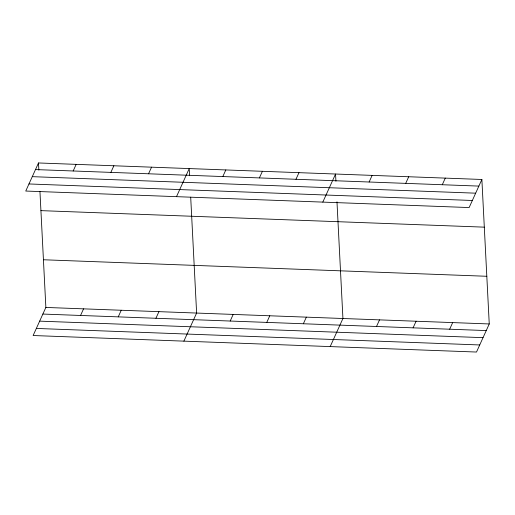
<?xml version="1.0" encoding="UTF-8"?>
<svg xmlns="http://www.w3.org/2000/svg" width="515" height="515" viewBox="0 0 515 515"><rect width="100%" height="100%" fill="white"/><g stroke="black" fill="none" stroke-linecap="round" stroke-linejoin="round"><path stroke-width="0.77" d="M38.49 162.959L25.75 191.046L469.133 207.558L481.873 179.478L38.49 162.959L38.857 170.111M73.175 170.98L76.175 164.362M39.951 191.567L45.867 307.442L33.127 335.523L476.51 352.041L489.25 323.954L481.873 179.478M110.86 172.383L113.867 165.766M80.552 315.463L83.559 308.846M148.552 173.787L151.552 167.169M118.244 316.867L121.244 310.249M176.497 196.659L189.237 168.572L189.604 175.724M155.929 318.27L158.929 311.652M222.815 176.555L225.821 169.937M183.881 341.142L196.621 313.056L190.698 197.181M259.393 177.92L262.399 171.302M230.199 321.038L233.198 314.42M295.971 179.284L298.977 172.66M266.776 322.396L269.776 315.779M322.815 202.112L335.555 174.025L335.922 181.177M303.354 323.761L306.354 317.143M369.133 182.007L372.133 175.39M330.192 346.589L342.932 318.508L336.977 201.835M405.711 183.372L408.71 176.748M376.51 326.484L379.516 319.867M442.288 184.731L445.288 178.113M413.088 327.849L416.094 321.231M449.666 329.214L452.672 322.596M35.49 169.577L478.866 186.095M32.271 176.664L475.654 193.177M28.962 183.958L472.345 200.477M40.923 210.635L484.306 227.154M43.434 259.76L486.817 276.278M45.867 307.442L489.25 323.954M42.867 314.06L486.25 330.572M39.655 321.141L483.031 337.66M36.346 328.441L479.723 344.96"/></g></svg>
